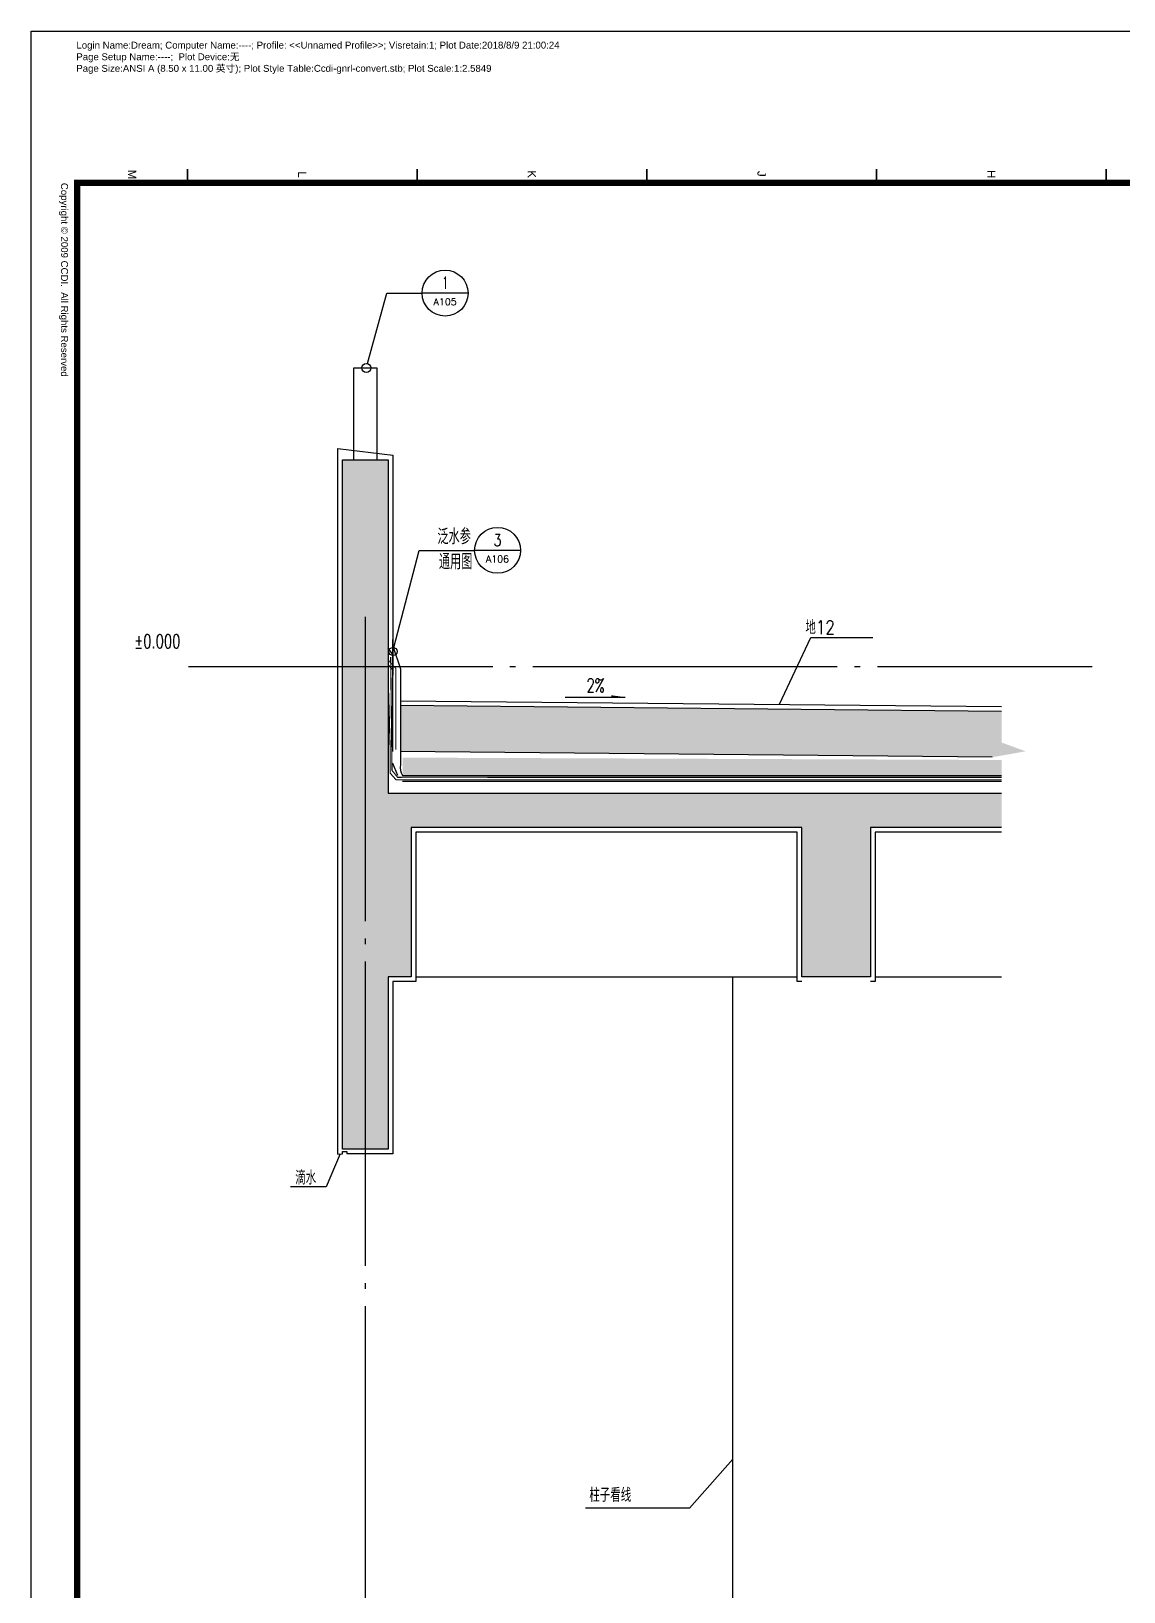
# Model space of a CAD drawing. Extents: x 447078 to 1776277, y 243534 to 519428.
# Drawn here: x 539685 to 544442, y 306028 to 312819 of the extents above; entities that cross this region are included whole.
import ezdxf
from ezdxf.enums import TextEntityAlignment as Align

# ---------------------------------------------------------------- set-up
doc = ezdxf.new("R2010")
doc.units = 0
doc.header["$LTSCALE"] = 1000
doc.header["$MEASUREMENT"] = 0
doc.linetypes.add('$2$CCDID0GLB00001', pattern=[30, 26.5, -1.5, 0.5, -1.5])
doc.linetypes.add('DASH', pattern=[0.35, 0.25, -0.1])
doc.layers.get('Defpoints').update_dxf_attribs({"color": 2, "lineweight": 15})
for name, color, linetype in [('$2$G-GRID', 1, '$2$CCDID0GLB00001'), ('A-HRAL', 104, 'Continuous'), ('A-OVER', 23, 'Continuous'), ('A-SURF', 6, 'Continuous'), ('A-WALL', 140, 'Continuous'), ('A-WALL-HATH', 8, 'Continuous'), ('COLUMN', 210, 'Continuous'), ('DIM_IDEN', 3, 'Continuous'), ('DIM_SYMB', 3, 'Continuous'), ('G-0-XREF', 2, 'Continuous'), ('PUB_TEXT', 7, 'Continuous'), ('SURFACE', 6, 'Continuous'), ('Visible_line', 135, 'Continuous'), ('WALL', 130, 'Continuous'), ('图框CCDI_B0GA1+0.00$0$G-ANNO-TEXT', 33, 'Continuous'), ('图框CCDI_B0GA1+0.00$0$G-BORD', 3, 'Continuous'), ('填充', 8, 'Continuous'), ('节点大样$0$ANNO-TEXT', 33, 'Continuous')]:
    doc.layers.add(name, color=color, linetype=linetype)
doc.styles.add('_TCH_DIM', font='SIMPLEX', dxfattribs={"bigfont": 'GBCBIG'})
doc.styles.add('_TCH_LABEL', font='COMPLEX', dxfattribs={"bigfont": 'GBCBIG'})
doc.styles.add('图框CCDI_B0GA1+0.00$0$CCDI_T_G01', font='arial.ttf')
doc.styles.add('节点大样$0$CCDI-TOG-02', font='simplex.shx', dxfattribs={"width": 0.8, "bigfont": 'zjdz.shx'})

# ---------------------------------------------------------------- blocks, each defined once
blk = doc.blocks.new('图框CCDI_B0GA1+0.00')
at = {"layer": 'Defpoints'}
blk.add_point((0, 0), dxfattribs=at)
at = {"layer": '图框CCDI_B0GA1+0.00$0$G-BORD'}
blk.add_lwpolyline([(0, 59400), (84100, 59400), (84100, 0), (0, 0)], close=True, dxfattribs=at)
at = {"layer": '图框CCDI_B0GA1+0.00$0$G-BORD', "const_width": 140}
blk.add_lwpolyline([(3300, 58400), (83100, 58400), (83100, 1000), (3300, 1000)], close=True, dxfattribs=at)
at = {"layer": '图框CCDI_B0GA1+0.00$0$G-BORD', "const_width": 35}
for points in [[(3300, 23400), (3000, 23400)], [(3300, 18400), (3000, 18400)], [(3300, 13400), (3000, 13400)], [(3300, 8400), (3000, 8400)], [(3300, 3400), (3000, 3400)]]:
    blk.add_lwpolyline(points, dxfattribs=at)
at = {"layer": '图框CCDI_B0GA1+0.00$0$G-ANNO-TEXT', "style": '图框CCDI_B0GA1+0.00$0$CCDI_T_G01'}
for s, p in [('H', (3111, 20900)), ('J', (3103, 15900)), ('K', (3109, 10900)), ('L', (3118, 5900)), ('M', (3118, 2200))]:
    blk.add_text(s, height=180, dxfattribs=at).set_placement(p, align=Align.MIDDLE_CENTER)
for s, p in [('Login Name:Dream; Computer Name:----; Profile: <<Unnamed Profile>>; Visretain:1; Plot Date:2018/8/9 21:00:24', (378, 985)), ('Page Size:ANSI A (8.50 x 11.00 英寸); Plot Style Table:Ccdi-gnrl-convert.stb; Plot Scale:1:2.5849', (883, 982)), ('Page Setup Name:----;  Plot Device:无', (631, 983))]:
    blk.add_text(s, height=150, rotation=90, dxfattribs=at).set_placement(p)
at = {"layer": '图框CCDI_B0GA1+0.00$0$G-ANNO-TEXT', "insert": (3300, 800), "char_height": 150, "width": 6667.42, "attachment_point": 1, "style": '图框CCDI_B0GA1+0.00$0$CCDI_T_G01'}
blk.add_mtext('{\\fArial|b0|i0|c0|p32;Copyright © 2009 CCDI.  All Rights Reserved}', dxfattribs=at)

msp = doc.modelspace()

# ---------------------------------------------------------------- hatches: boundary and pattern name
at = {"layer": 'A-WALL-HATH'}
h = msp.add_hatch(dxfattribs=at)
h.set_pattern_fill('钢筋混凝土', color=256, scale=20)
h.set_pattern_definition([(45, (1041705.59, 332236.684), (-35.355339, 35.355339), []), (50, (1041705.59, 332236.68), (143.452037, -12.550427), [15, -165]), (355, (1041705.59, 332236.68), (-27.750267, 150.438427), [12, -132]), (100.4514, (1041717.54, 332235.64), (115.701876, 137.88791), [12.74804, -140.228422]), (46.1842, (1041705.59, 332276.68), (213.44821, -33.1038), [22.5, -247.5]), (96.6356, (1041723.38, 332273.93), (186.93254, 194.82357), [19.12206, -210.3426]), (351.1842, (1041705.6, 332276.68), (186.93239, 194.82372), [18, -198]), (21, (1041725.59, 332266.68), (119.38141, -80.523778), [15, -165]), (326, (1041725.59, 332266.68), (48.663066, 145.03001), [12, -132]), (71.4514, (1041735.54, 332259.97), (168.044526, 64.5061), [12.74804, -140.228422]), (37.5, (1041705.59, 332236.684), (2.431971, 66.578771), [0, -130.4, 0, -134, 0, -132.5]), (7.5, (1041705.59, 332236.684), (52.613907, 78.882342), [0, -76.4, 0, -127.4, 0, -50.5]), (327.5, (1041660.99, 332236.684), (106.764487, -4.5109743), [0, -50, 0, -156, 0, -207]), (317.5, (1041640.99, 332236.68), (116.637234, 20.020996), [0, -65, 0, -103.6, 0, -147])])
h.paths.add_polyline_path([(541039.8, 310953.8), (541039.8, 310053.8), (541239.8, 310053.8), (541239.8, 310953.8)])
h.paths.add_polyline_path([(543039.8, 308703.8), (543339.8, 308703.8), (543339.8, 309353.8), (543909.9, 309353.8), (543909.9, 309503.8), (541239.8, 309503.8), (541239.8, 310053.8), (541039.8, 310053.8), (541039.8, 307953.8), (541239.8, 307953.8), (541239.8, 308703.8), (541339.8, 308703.8), (541339.8, 309353.8), (543039.8, 309353.8)])
at = {"layer": 'DIM_SYMB'}
msp.add_hatch(color=256, dxfattribs=at).paths.add_polyline_path([(542271.1, 309921.1), (542211.1, 309921.1), (542211.1, 309929.1)])
at = {"layer": '填充'}
h = msp.add_hatch(dxfattribs=at)
h.set_pattern_fill('加气混凝土', color=256, scale=20)
h.set_pattern_definition([(0, (1041776.4, 332163.48), (120, 240), [0, -240]), (0, (1041636, 332131.08), (120, 240), [0, -240]), (0, (1041714, 332128.68), (120, 240), [0, -240]), (0, (1041799.2, 332199.48), (120, 240), [0, -240]), (0, (1041699.6, 332116.68), (120, 240), [0, -240]), (0, (1041823.2, 332350.68), (120, 240), [0, -240]), (0, (1041750, 332331.48), (120, 240), [0, -240]), (0, (1041788.4, 332301.48), (120, 240), [0, -240]), (0, (1041592.8, 332296.68), (120, 240), [0, -240]), (0, (1041710.4, 332285.88), (120, 240), [0, -240]), (0, (1041664.8, 332224.68), (120, 240), [0, -240]), (0, (1041667.2, 332134.68), (120, 240), [0, -240]), (0, (1041757.2, 332125.08), (120, 240), [0, -240]), (0, (1041823.2, 332230.68), (120, 240), [0, -240]), (0, (1041598.8, 332193.48), (120, 240), [0, -240]), (0, (1041619.2, 332234.28), (120, 240), [0, -240]), (0, (1041712.8, 332217.48), (120, 240), [0, -240]), (0, (1041679.2, 332182.68), (120, 240), [0, -240]), (0, (1041660, 332261.88), (120, 240), [0, -240]), (0, (1041690, 332351.88), (120, 240), [0, -240]), (0, (1041608.4, 332143.08), (120, 240), [0, -240]), (0, (1041740.4, 332302.68), (120, 240), [0, -240]), (0, (1041628.8, 332306.28), (120, 240), [0, -240]), (0, (1041609.6, 332337.48), (120, 240), [0, -240]), (130.601294, (1041808.446, 332275.541), (-599.99999337, 720.00000315), [10.53662, -4414.8444]), (18.434949, (1041791.303, 332280.112), (599.9999978, 239.9999982), [10.8421, -1507.05116]), (90, (1041791.3, 332269.83), (120, 240), [10.28571, -469.71426]), (161.565051, (1041801.59, 332266.4), (-600.000003, 239.999982), [10.8421, -1507.05116]), (53.130102, (1041801.59, 332266.4), (120, 240), [11.42857, -1188.5714]), (135, (1041810.73, 332144.11), (-120.000015, 239.999984), [9.69746, -669.12504]), (45, (1041797.02, 332144.11), (119.999999, 239.999999), [9.69746, -669.12504]), (135, (1041803.875, 332137.255), (-120.000015, 239.999984), [9.69746, -669.12504]), (45, (1041803.875, 332137.255), (119.999999, 239.999999), [9.69746, -669.12504]), (116.56505, (1041695.3, 332305.26), (-2e-05, 479.99999), [12.77753, -255.5506]), (180, (1041689.6, 332316.68), (-120, 240), [13.71429, -226.2857]), (63.43495, (1041670.16, 332305.26), (1e-06, 480), [12.77753, -255.5506]), (116.56505, (1041675.87, 332293.83), (-2e-05, 479.99999), [12.77753, -255.5506]), (0, (1041675.87, 332293.83), (120, 240), [13.71429, -226.2857]), (63.43495, (1041689.59, 332293.83), (1e-06, 480), [12.77753, -255.5506]), (107.102728, (1041785.589, 332224.112), (-359.99998624, 1200.00000194), [15.54454, -6513.161]), (143.972626, (1041781.018, 332238.97), (-2279.9999711, 1679.9999981), [15.54454, -3248.808]), (180, (1041768.45, 332248.11), (-120, 240), [14.85714, -225.14284]), (36.0273733, (1041741.018, 332238.97), (2279.99998315, 1679.9999819), [15.54454, -3248.808]), (71.565051, (1041736.446, 332225.255), (360.0000018, 1199.999998), [14.45613, -1503.43712]), (107.102728, (1041741.018, 332210.398), (-359.99998624, 1200.00000194), [15.54454, -6513.161]), (143.972626, (1041753.59, 332201.255), (-2279.9999711, 1679.9999981), [15.54454, -3248.808]), (0, (1041753.6, 332201.26), (120, 240), [14.85714, -225.14284]), (36.0273733, (1041768.446, 332201.255), (2279.99998315, 1679.9999819), [15.54454, -3248.808]), (71.565051, (1041781.018, 332210.4), (360.0000018, 1199.999998), [14.45613, -1503.43712]), (150.255118, (1041787.875, 332336.112), (-360.0000009, 239.999997), [9.21401, -1925.72784]), (90, (1041779.87, 332331.54), (120, 240), [9.14286, -470.8571]), (29.744881, (1041779.875, 332331.54), (360.0000002, 239.9999989), [9.21401, -1925.72784]), (116.56505, (1041731.87, 332165.83), (-2e-05, 479.99999), [12.77753, -255.5506]), (168.690067, (1041726.16, 332177.255), (-1080.0000008, 239.999994), [11.6549, -2435.8742]), (41.185925, (1041705.589, 332171.541), (2999.99998182, 2639.99997692), [12.14874, -5090.3208]), (90, (1041705.59, 332160.11), (120, 240), [11.42857, -468.5714]), (138.814074, (1041714.732, 332152.112), (-2999.99994668, 2640.00001681), [12.14874, -5090.3208]), (16.6992442, (1041714.732, 332152.112), (3959.9999702, 1199.99998743), [11.93178, -4999.415]), (60.945396, (1041726.16, 332155.541), (119.99999968, 239.99999788), [11.76643, -4930.1358]), (109.983106, (1041631.303, 332266.398), (-600.00000226, 1679.99999555), [13.3768, -5604.879]), (155.556045, (1041626.732, 332278.97), (-1560.00000595, 719.99998504), [13.8092, -5786.0526]), (24.4439547, (1041601.589, 332278.97), (1560.00000078, 719.99999654), [13.8092, -5786.0526]), (70.0168934, (1041597.018, 332266.398), (600.0000018, 1679.99999583), [13.3768, -5604.879]), (109.983106, (1041601.589, 332253.827), (-600.00000226, 1679.99999555), [13.3768, -5604.879]), (160.016893, (1041614.16, 332249.255), (-600.00000035, 239.9999891), [13.3768, -2795.751]), (19.9831065, (1041614.16, 332249.255), (599.9999967, 239.9999996), [13.3768, -2795.751]), (70.0168934, (1041626.732, 332253.827), (600.0000018, 1679.99999583), [13.3768, -5604.879]), (122.005383, (1041720.446, 332244.684), (-120.0000161, 239.9999877), [10.78169, -2253.3736]), (18.434949, (1041704.446, 332250.4), (599.9999978, 239.9999982), [10.8421, -1507.05116]), (90, (1041704.45, 332240.11), (120, 240), [10.28571, -469.71426]), (161.565051, (1041714.732, 332236.684), (-600.000003, 239.999982), [10.8421, -1507.05116]), (54.4623222, (1041714.732, 332236.684), (839.9999988, 1199.9999982), [9.83123, -4119.2846]), (116.56505, (1041650.73, 332186.4), (-2e-05, 479.99999), [12.77753, -255.5506]), (180, (1041645.02, 332197.83), (-120, 240), [12.57143, -227.42856]), (59.0362434, (1041625.59, 332186.398), (120.0000004, 239.9999988), [13.32789, -2785.5288]), (120.963756, (1041632.446, 332174.97), (-120.0000164, 239.999989), [13.32789, -2785.5288]), (0, (1041632.45, 332174.97), (120, 240), [12.57143, -227.42856]), (63.43495, (1041645.02, 332174.97), (1e-06, 480), [12.77753, -255.5506])])
h.paths.add_polyline_path([(543909.9, 309859.2), (541292.7, 309884.2), (541292.7, 309684.2), (543868.6, 309659.5), (544014.9, 309685.3), (543909.9, 309723.6)])
h = msp.add_hatch(dxfattribs=at)
h.set_pattern_fill('混凝土', color=256, scale=10, angle=360, style=0)
h.set_pattern_definition([(50, (-1168972.274, -488524.234), (71.7260183, -6.2752135), [7.5, -82.5]), (355, (-1168972.274, -488524.23), (-13.8751334, 75.2192134), [6, -66]), (100.4514, (-1168966.3, -488524.756), (57.8509382, 68.9439542), [6.374019, -70.1142112]), (46.1842, (-1168972.27, -488504.23), (106.724105, -16.5519014), [11.25, -123.75]), (96.6356, (-1168963.38, -488505.61), (93.4662706, 97.411787), [9.561029, -105.1713]), (351.1842, (-1168972.27, -488504.23), (93.4661945, 97.41186), [9, -99]), (21, (-1168962.274, -488509.234), (59.6907052, -40.261889), [7.5, -82.5]), (326, (-1168962.274, -488509.23), (24.3315332, 72.5150045), [6, -66]), (71.4514, (-1168957.3, -488512.59), (84.0222629, 32.2530497), [6.374019, -70.1142112]), (37.5, (-1168972.274, -488524.234), (1.21598553, 33.2893854), [0, -65.2, 0, -67, 0, -66.25]), (7.5, (-1168972.274, -488524.234), (26.30695374, 39.4411712), [0, -38.2, 0, -63.7, 0, -25.25]), (327.5, (-1168994.574, -488524.234), (53.3822436, -2.25548717), [0, -25, 0, -78, 0, -103.5]), (317.5, (-1169004.574, -488524.234), (58.3186169, 10.0104982), [0, -32.5, 0, -51.8, 0, -73.5])])
h.paths.add_polyline_path([(543909.9, 309647.5), (543909.9, 309580.4), (541301.8, 309580.7), (541301.8, 309657.9)])

# ---------------------------------------------------------------- linework, layer by layer
at = {"layer": '$2$G-GRID', "ltscale": 0.05}
for points in [[(541139.8, 310270.4), (541139.8, 298643)], [(540369.3, 310053.8), (544304.3, 310053.8)]]:
    msp.add_lwpolyline(points, dxfattribs=at)
at = {"color": 8}
msp.add_line((541259.8, 310040.6, 0), (541239.7, 310061.2, 0), dxfattribs=at)
at = {"const_width": 4, "elevation": 0}
msp.add_lwpolyline([(541272.8, 309693), (541272.8, 310046.1), (541240.2, 310081.4), (541240.2, 310118.3)], dxfattribs=at)
at = {"layer": 'A-HRAL'}
msp.add_lwpolyline([(541089.8, 310953.8), (541089.8, 311353.8), (541189.8, 311353.8), (541189.8, 310953.8)], dxfattribs=at)
at = {"layer": 'A-OVER'}
for p, q in [((541359.8, 308703.8), (543019.8, 308703.8)), ((543359.8, 308703.8), (543909.9, 308703.8))]:
    msp.add_line(p, q, dxfattribs=at)
msp.add_lwpolyline([(542739.8, 304903.8), (542739.8, 308703.8)], dxfattribs=at)
at = {"layer": 'A-SURF'}
for p, q in [((541019.8, 307931.5), (541019.8, 311003.8)), ((541019.8, 311003.8), (541259.8, 310973.8)), ((541259.8, 310973.8), (541259.8, 310016.8))]:
    msp.add_line(p, q, dxfattribs=at)
for points in [[(543039.8, 308683.8), (543019.8, 308683.8), (543019.8, 309333.8), (541359.8, 309333.8), (541359.8, 308683.8), (541259.8, 308683.8), (541259.8, 307933.8), (541059.8, 307933.8)], [(543909.9, 309333.8), (543359.8, 309333.8), (543359.8, 308683.8), (543339.8, 308683.8)], [(541019.8, 307931.5), (541039.8, 307933.8), (541039.8, 307943.8), (541059.8, 307943.8), (541059.8, 307933.8)]]:
    msp.add_lwpolyline(points, dxfattribs=at)
at = {"layer": 'A-WALL'}
for p, q in [((541039.8, 310053.8), (541039.8, 310953.8)), ((541039.8, 310953.8), (541239.8, 310953.8)), ((541239.8, 310953.8), (541239.8, 309503.8)), ((541039.8, 307953.8), (541039.8, 310053.8)), ((541239.8, 309503.8), (543909.9, 309503.8)), ((543039.8, 309353.8), (541339.8, 309353.8)), ((541339.8, 309353.8), (541339.8, 308703.8)), ((543039.8, 308703.8), (543039.8, 309353.8)), ((543339.8, 309353.8), (543339.8, 308703.8)), ((541339.8, 308703.8), (541239.8, 308703.8)), ((541239.8, 308703.8), (541239.8, 307953.8)), ((543339.8, 308703.8), (543039.8, 308703.8)), ((541239.8, 307953.8), (541039.8, 307953.8))]:
    msp.add_line(p, q, dxfattribs=at)
msp.add_lwpolyline([(543909.9, 309353.8), (543339.8, 309353.8)], dxfattribs=at)
at = {"layer": 'COLUMN'}
msp.add_line((543909.9, 309553.8, 0), (541301.8, 309554, 0), dxfattribs=at)
at = {"layer": 'DIM_IDEN'}
for p, q in [((541149.6, 311372.9), (541233.1, 311679.3)), ((541233.1, 311679.3), (541387.2, 311679.3)), ((541587.2, 311679.3), (541387.2, 311679.3)), ((541264.6, 310136.8), (541373.5, 310559.9)), ((541373.5, 310559.9), (541615.3, 310559.9)), ((541815.3, 310559.9), (541615.3, 310559.9))]:
    msp.add_line(p, q, dxfattribs=at)
for centre, radius in [((541487.2, 311679.3), 100), ((541144.4, 311353.8), 19.8), ((541715.3, 310559.9), 100), ((541260.2, 310119.5), 17.8)]:
    msp.add_circle(centre, radius, dxfattribs=at)
at = {"layer": 'DIM_SYMB'}
msp.add_lwpolyline([(542010.2, 309921.1), (542271.1, 309921.1)], dxfattribs=at)
at = {"layer": 'SURFACE', "linetype": 'DASH', "ltscale": 0.3, "const_width": 5, "elevation": 0}
for points in [[(541301.8, 309572.5), (541280.7, 309572), (541256, 309602.2), (541250.2, 310095.5)], [(541248, 309696.3), (541239.7, 309987.3)], [(541301.8, 309561.5), (541274, 309561), (541248, 309590.2), (541248, 309696.3)], [(541301.8, 309572.5), (543909.9, 309571.8)], [(541301.8, 309561.4), (543909.9, 309560.9)]]:
    msp.add_lwpolyline(points, dxfattribs=at)
at = {"layer": 'Visible_line'}
for p, q in [((541259.8, 309683.8, 0), (541259.8, 310171.8, 0)), ((541259.8, 310142.2), (541292.7, 310043.9)), ((541292.7, 310043.9), (541292.7, 309626.2, 0)), ((543909.9, 309879.6, 0), (541292.7, 309903.8)), ((543909.9, 309859.2, 0), (541292.7, 309884.2, 0)), ((543868.6, 309659.5, 0), (541292.7, 309684.2, 0)), ((541281.9, 309580.1, 0), (541260.1, 309632.5, 0)), ((541301.8, 309580.7, 0), (543909.9, 309580, 0))]:
    msp.add_line(p, q, dxfattribs=at)
msp.add_arc((541352.7, 309614.5, 0), 61.2, 168.98543, 213.6338, dxfattribs=at)
at = {"layer": 'WALL'}
for p, q in [((541260.2, 310106.2, 0), (541239.7, 310133.6, 0)), ((541260.2, 310063.7, 0), (541260.2, 310106.2, 0))]:
    msp.add_line(p, q, dxfattribs=at)
at = {"layer": '节点大样$0$ANNO-TEXT'}
for points in [[(542942.6, 309889.9), (543080, 310181.3), (543349.5, 310181.3)], [(541029.8, 307933.9), (540969.2, 307789.4), (540814.4, 307789.4)], [(542739.8, 306605), (542550.6, 306391.3), (542097.7, 306391.3)]]:
    msp.add_lwpolyline(points, dxfattribs=at)

# ---------------------------------------------------------------- block references
at = {"layer": 'G-0-XREF', "xscale": 0.2, "yscale": 0.2, "zscale": 0.2, "rotation": 270}
msp.add_blockref('图框CCDI_B0GA1+0.00', (539685.1, 312819.2), dxfattribs=at)

# ---------------------------------------------------------------- texts
at = {"layer": 'PUB_TEXT', "style": '_TCH_LABEL'}
for s, height, p, p2 in [('1', 53.5, (541475.7, 311697.6), (541498.6, 311697.6)), ('A105', 30.05, (541437.1, 311626.6), (541537.3, 311626.6)), ('3', 52.2, (541697.9, 310578.4), (541732.7, 310578.4)), ('A106', 30.05, (541665.2, 310507.2), (541765.3, 310507.2))]:
    msp.add_text(s, height=height, dxfattribs=at).set_placement(p, p2, align=Align.FIT)
at = {"layer": 'PUB_TEXT', "style": '_TCH_DIM'}
for s, p in [('泛水参', (541453.5, 310586.1)), ('通用图', (541460.2, 310477.1))]:
    msp.add_text(s, height=67.52, dxfattribs=at).set_placement(p)
at = {"layer": 'PUB_TEXT', "style": '_TCH_DIM', "width": 0.705882}
for s, p in [('%%P0.000', (540133.3, 310134.8)), ('2%', (542102.6, 309942.1))]:
    msp.add_text(s, height=59.5, dxfattribs=at).set_placement(p)
at = {"layer": '节点大样$0$ANNO-TEXT', "style": '节点大样$0$CCDI-TOG-02', "width": 0.8}
for s, p in [('地12', (543055.7, 310195, 0)), ('滴水', (540834.7, 307799.6)), ('柱子看线', (542115.1, 306418.9, 0))]:
    msp.add_text(s, height=60, dxfattribs=at).set_placement(p)

doc.saveas('drawing.dxf')
